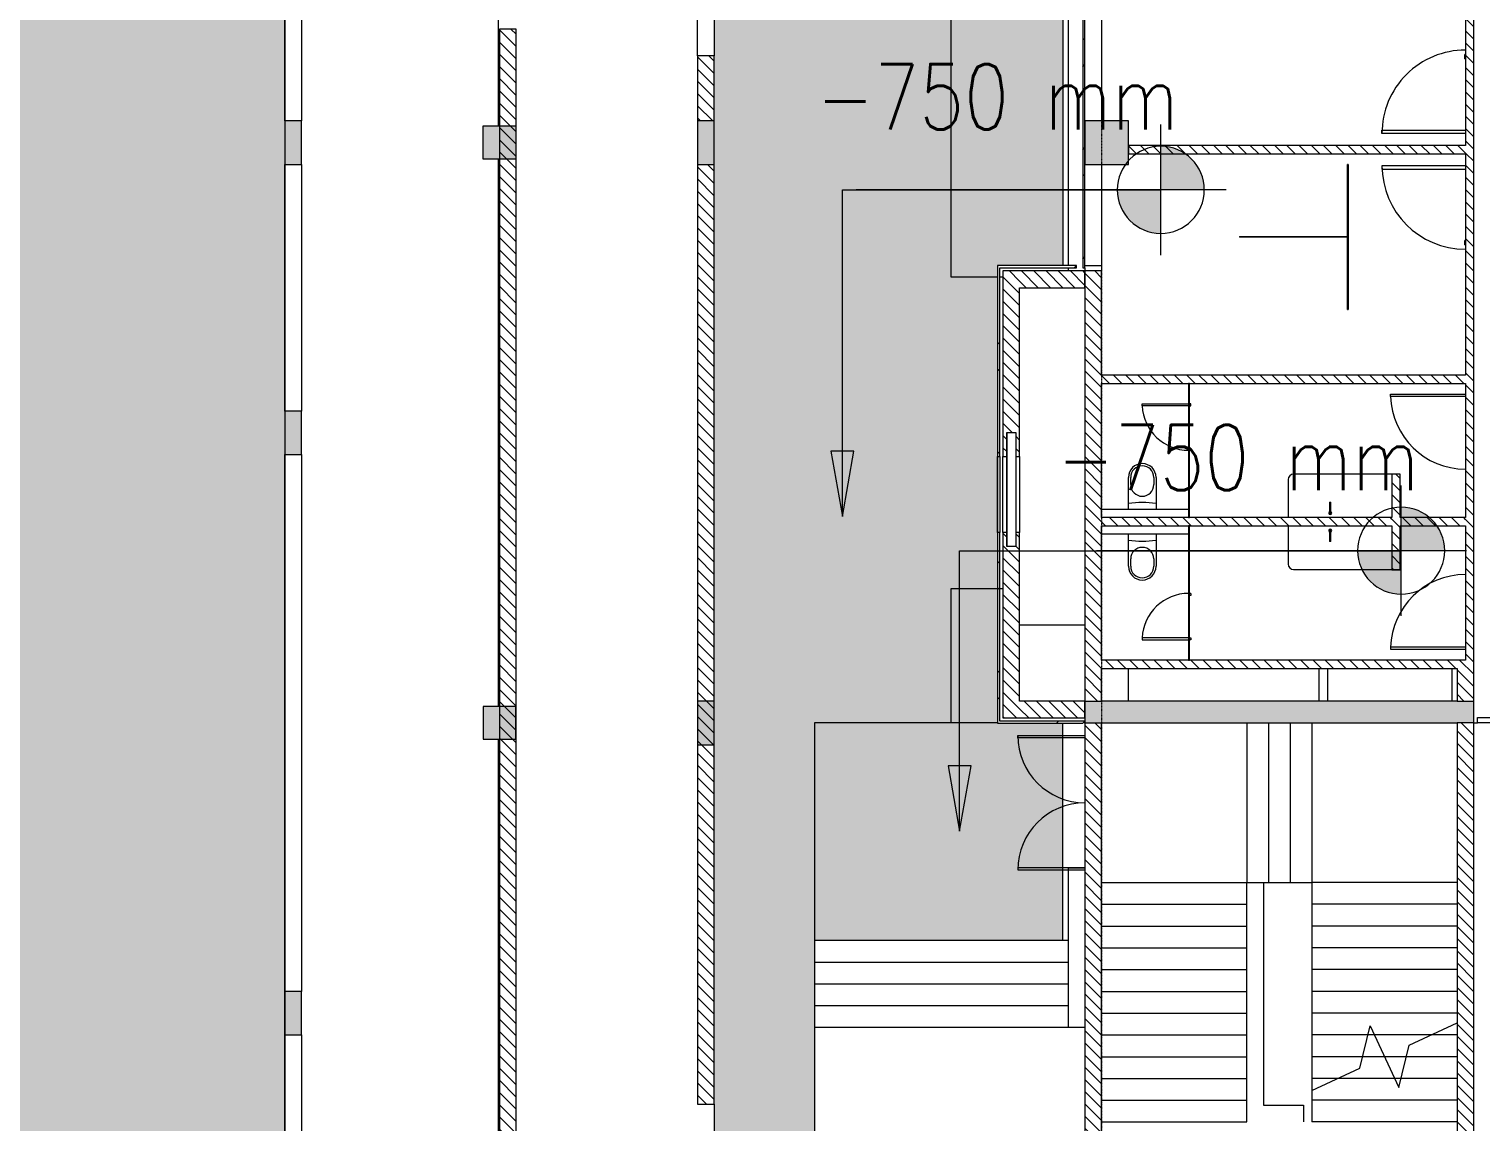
# Model space of a CAD drawing. Header units: millimetres. Extents: x -106145 to 154907, y -84585 to 152038.
# Drawn here: x 10833 to 30849, y 60235 to 75300 of the extents above; entities that cross this region are included whole.
import ezdxf

# ---------------------------------------------------------------- set-up
doc = ezdxf.new("R2010")
doc.units = ezdxf.units.MM
doc.linetypes.add('Cut Out Line _2_', pattern=[2, 1, -1])
doc.linetypes.add('Overhead', pattern=[3.96875, 2.38125, -1.5875])
for name, color, linetype, lineweight in [('A-ANNO-DIMS', 7, 'Continuous', 9), ('A-ANNO-DIMS-300', 7, 'Continuous', 9), ('A-DETL-MBND', 7, 'Continuous', 5), ('A-DOOR', 7, 'Continuous', 5), ('A-DOOR-FRAM', 7, 'Continuous', 9), ('A-FLOR', 7, 'Continuous', 5), ('A-FLOR-LEVL', 7, 'Continuous', 5), ('A-FLOR-PATT', 7, 'Continuous', 5), ('A-GLAZ', 7, 'Continuous', 5), ('A-GLAZ-CWMG', 7, 'Continuous', 5), ('A-WALL', 7, 'Continuous', 5), ('A-WALL-PATT', 7, 'Continuous', 5), ('G-ANNO-DIMS', 7, 'Continuous', 9), ('P-SANR-FIXT', 7, 'Continuous', 5), ('S-COLS', 7, 'Continuous', 5), ('S-STRS', 7, 'Continuous', 5), ('S-STRS-MBND', 7, 'Overhead', 5)]:
    doc.layers.add(name, color=color, linetype=linetype, lineweight=lineweight)
doc.layers.add('A-DETL', color=7, linetype='Continuous', lineweight=5, true_color=0x00a600)
doc.styles.add('RomanS', font='romans__.ttf', dxfattribs={"width": 0.8, "height": 1200})
doc.styles.add('RomanS_1', font='romans__.ttf', dxfattribs={"width": 0.8, "height": 900})
doc.dimstyles.new('Diagonal_-_4_mm_RomanS', dxfattribs={"dimscale": 304.8, "dimtxt": 1219.023462, "dimasz": 1.476378, "dimexe": 0.984252, "dimexo": 0.0625, "dimgap": 0.19685, "dimtad": 1, "dimdec": 0, "dimzin": 0, "dimdsep": 46, "dimtxsty": 'RomanS', "dimblk1": 'OBLIQUE', "dimblk2": 'OBLIQUE', "dimsah": 1, "dimcen": 0.09, "dimdle": 2.362205, "dimazin": 0, "dimtfac": 1, "dimtdec": 4, "dimtix": 1, "dimtmove": 0, "dimatfit": 3, "dimfxl": 2.362205, "dimfxlon": 1, "dimtvp": 1, "dimtolj": 1, "dimtzin": 0, "dimarcsym": 2})
pattern_1 = [(315, (0, 0), (84.18955, 84.18955), [])]
pattern_2 = [(45, (0, 0), (-754.342, 754.342), []), (45, (0, 1143), (-754.342, 754.342), [])]

# ---------------------------------------------------------------- blocks, each defined once
blk = doc.blocks.new('M_Concrete-Rectangular-Column - 230 x 600-3803971-Site Plan -MAIN')
at = {"layer": 'S-COLS', "true_color": 0xeaeaea}
blk.add_hatch(color=254, dxfattribs=at).paths.add_polyline_path([(-115, -300), (115, -300), (115, 300), (-115, 300)], flags=0)
at = {"layer": 'S-COLS', "color": 253, "true_color": 0xaaaaaa}
for p, q in [((115, 300), (-115, 300)), ((-115, 300), (-115, -300)), ((115, -300), (115, 300)), ((-115, -300), (115, -300))]:
    blk.add_line(p, q, dxfattribs=at)
blk = doc.blocks.new('M_Door-Passage-Small Slit Vision Panel_Type B - 1_25_Type B-13938696-Site Plan -MAIN')
at = {"layer": 'A-DOOR', "color": 254, "true_color": 0xdddddd}
for p, q in [((-514.125, -63.85), (-514.125, -71.85)), ((-454.125, -71.85), (-514.125, -71.85)), ((-454.125, -71.85), (-454.125, -63.85))]:
    blk.add_line(p, q, dxfattribs=at)
at = {"layer": 'A-DOOR', "color": 254, "lineweight": 9, "true_color": 0xdddddd}
for p, q in [((530, -1213.85), (530, -63.85)), ((575, -63.85), (575, -1213.85)), ((575, -1213.85), (530, -1213.85))]:
    blk.add_line(p, q, dxfattribs=at)
at = {"layer": 'A-DOOR', "color": 254, "true_color": 0xdddddd}
blk.add_arc((575, -63.85), 1150, 180, 270, dxfattribs=at)
blk = doc.blocks.new('M_Door-Passage-Small Slit Vision Panel_Type B - 1_25_Type B-13938695-Site Plan -MAIN')
at = {"layer": 'A-DOOR', "color": 254, "lineweight": 9, "true_color": 0xdddddd}
for p, q in [((575, 1213.85), (530, 1213.85)), ((530, 1213.85), (530, 63.85)), ((575, 63.85), (575, 1213.85))]:
    blk.add_line(p, q, dxfattribs=at)
at = {"layer": 'A-DOOR', "color": 254, "true_color": 0xdddddd}
for p, q in [((-514.125, 71.85), (-514.125, 63.85)), ((-514.125, 71.85), (-454.125, 71.85)), ((-454.125, 63.85), (-454.125, 71.85))]:
    blk.add_line(p, q, dxfattribs=at)
blk.add_arc((575, 63.85), 1150, 90, 180, dxfattribs=at)
blk = doc.blocks.new('DC_SglFl-W-Int - D 1_1-6638787-Site Plan -MAIN')
at = {"layer": 'A-DOOR', "color": 254, "lineweight": 9, "true_color": 0xdddddd}
for p, q in [((485, 57.5), (485, 1087.5)), ((485, 1087.5), (515, 1087.5)), ((515, 1087.5), (515, 57.5))]:
    blk.add_line(p, q, dxfattribs=at)
at = {"layer": 'A-DOOR', "color": 254, "true_color": 0xdddddd}
blk.add_arc((515, 57.5), 1030.4, 91.66834, 179.99094, dxfattribs=at)
blk = doc.blocks.new('DC_SglFl-W-Int - D 1_1-5257905-Site Plan -MAIN')
at = {"layer": 'A-DOOR', "color": 254, "lineweight": 9, "true_color": 0xdddddd}
for p, q in [((485, -57.5), (485, -1087.5)), ((515, -1087.5), (515, -57.5)), ((485, -1087.5), (515, -1087.5))]:
    blk.add_line(p, q, dxfattribs=at)
at = {"layer": 'A-DOOR', "color": 254, "true_color": 0xdddddd}
blk.add_arc((515, -57.5), 1030.4, 180.00906, 268.33166, dxfattribs=at)
blk = doc.blocks.new('DC_SglFl-W-Int - 0_6 toilet door-5533261-Site Plan -MAIN')
at = {"layer": 'A-DOOR', "color": 254, "lineweight": 9, "true_color": 0xdddddd}
for p, q in [((290, -6), (290, -646)), ((320, -646), (320, -6)), ((290, -646), (320, -646))]:
    blk.add_line(p, q, dxfattribs=at)
at = {"layer": 'A-DOOR', "color": 254, "true_color": 0xdddddd}
for start, end in [(177.3162, 178.9362), (180.0162, 267.3162)]:
    blk.add_arc((320, -6), 641, start, end, dxfattribs=at)
at = {"layer": 'A-DOOR-FRAM', "color": 254, "true_color": 0xdddddd}
for p, q in [((-320, 24), (-290, 24)), ((-320, 24), (-320, 6)), ((-290, 24), (-290, 6)), ((290, 24), (320, 24)), ((290, 6), (290, 24)), ((320, 24), (320, 6))]:
    blk.add_line(p, q, dxfattribs=at)
blk = doc.blocks.new('DC_SglFl-W-Int - 0_6 toilet door-5532951-Site Plan -MAIN')
at = {"layer": 'A-DOOR', "color": 254, "lineweight": 9, "true_color": 0xdddddd}
for p, q in [((290, 6), (290, 646)), ((290, 646), (320, 646)), ((320, 646), (320, 6))]:
    blk.add_line(p, q, dxfattribs=at)
at = {"layer": 'A-DOOR', "color": 254, "true_color": 0xdddddd}
for start, end in [(92.6838, 179.9838), (181.0638, 182.6838)]:
    blk.add_arc((320, 6), 641, start, end, dxfattribs=at)
at = {"layer": 'A-DOOR-FRAM', "color": 254, "true_color": 0xdddddd}
for p, q in [((-320, -24), (-320, -6)), ((-320, -24), (-290, -24)), ((-290, -24), (-290, -6)), ((290, -6), (290, -24)), ((290, -24), (320, -24)), ((320, -24), (320, -6))]:
    blk.add_line(p, q, dxfattribs=at)
blk = doc.blocks.new('TAPWARE_boiling-chilled_water_unit - HYTP-029-V44-Site Plan -MAIN')
at = {"layer": 'P-SANR-FIXT', "color": 254, "true_color": 0xdddddd}
for p, q in [((-10, -350), (10, -350)), ((0, -480), (0, -520)), ((0, -520), (0, -480))]:
    blk.add_line(p, q, dxfattribs=at)
for start, end in [(90, 270), (180, 195.3487), (225, 240.3487), (270, 90), (0, 45)]:
    blk.add_arc((0, -500), 20, start, end, dxfattribs=at)
for points in [[(-10, -350), (-10, -362), (-10, -385), (-10, -419), (-10, -453), (-10, -473), (-10, -483)], [(10, -483), (10, -473), (10, -453), (10, -419), (10, -385), (10, -362), (10, -350)], [(-10, -483), (-9, -482), (-8, -481), (-6, -481)], [(2, -480), (4, -480), (6, -481), (9, -482), (10, -483)]]:
    blk.add_open_spline(points, degree=3, dxfattribs=at)
blk = doc.blocks.new('TAPWARE_boiling-chilled_water_unit - HYTP-029-5775846-Site Plan -MAIN')
at = {"layer": 'P-SANR-FIXT', "color": 254, "true_color": 0xdddddd}
for p, q in [((0, 520), (0, 480)), ((0, 480), (0, 520)), ((10, 350), (-10, 350))]:
    blk.add_line(p, q, dxfattribs=at)
for start, end in [(90, 270), (164.6513, 180), (119.6513, 135), (270, 90), (315, 0)]:
    blk.add_arc((0, 500), 20, start, end, dxfattribs=at)
for points in [[(-6, 481), (-8, 481), (-9, 482), (-10, 483)], [(-10, 483), (-10, 473), (-10, 453), (-10, 419), (-10, 385), (-10, 362), (-10, 350)], [(10, 350), (10, 362), (10, 385), (10, 419), (10, 453), (10, 473), (10, 483)]]:
    blk.add_open_spline(points, degree=3, dxfattribs=at)
blk.add_open_spline([(10, 483), (8, 482), (6, 481), (3, 480), (2, 480)], degree=3, knots=[-1, -1, -1, -1, -0.7, -0.6, -0.6, -0.6, -0.6], dxfattribs=at)
blk = doc.blocks.new('22 4000 Toilet - Toto - CW763B w_FV4 - 22 4000 Toilet - Toto - CW763B w_FV4-5779779-Site Plan -MAIN')
at = {"layer": 'P-SANR-FIXT', "color": 254, "true_color": 0xdddddd}
for p, q in [((-190, -440), (-190, 0)), ((190, 0), (190, -440)), ((-160, -440), (-160, -340)), ((160, -340), (160, -440))]:
    blk.add_line(p, q, dxfattribs=at)
for centre, radius, start, end in [((0, 1105), 1200, 260.8891, 279.1109), ((0, -340), 160, 0, 180), ((0, -440), 190, 180, 360), ((0, -440), 160, 180, 0)]:
    blk.add_arc(centre, radius, start, end, dxfattribs=at)
blk = doc.blocks.new('Louver_window_family_object_4856 - Louver_window_1050 _ 9926-11688381-Site Plan -MAIN')
at = {"layer": 'A-GLAZ', "color": 253, "true_color": 0xaaaaaa}
for p, q in [((-855, -60), (-855, 63)), ((-855, 63), (720, 63)), ((720, 63), (720, -60)), ((-855, -63), (-855, -60)), ((-855, -60), (720, -60)), ((720, -63), (-855, -63)), ((720, -60), (720, -63))]:
    blk.add_line(p, q, dxfattribs=at)
blk = doc.blocks.new('Rectangular Mullion - 50 x 75mm-14849681-Site Plan -MAIN')
at = {"layer": 'A-GLAZ-CWMG', "color": 254, "true_color": 0xdddddd}
for p, q in [((30799, 65735), (30799, 65810)), ((30799, 65810), (30999, 65810)), ((30999, 65735), (30799, 65735))]:
    blk.add_line(p, q, dxfattribs=at)
blk = doc.blocks.new('DC_DdlFlPanelFire-Rated-eq w vision panel - FSD2 _2_0-12429109-Site Plan -MAIN')
at = {"layer": 'A-DOOR', "color": 253, "lineweight": 9, "true_color": 0xaaaaaa}
for p, q in [((-895, 1040), (-925, 1040)), ((-925, 1040), (-925, 115)), ((-895, 115), (-895, 1040)), ((895, 115), (895, 1040)), ((895, 1040), (925, 1040)), ((925, 1040), (925, 115))]:
    blk.add_line(p, q, dxfattribs=at)
at = {"layer": 'A-DOOR', "color": 253, "true_color": 0xaaaaaa}
for centre, start, end in [((-925, 115), 360, 90), ((925, 115), 90, 180)]:
    blk.add_arc(centre, 925, start, end, dxfattribs=at)
blk = doc.blocks.new('2022_11_09_AB BLOCKFACADE WITH CONTINOUS WINDOW_rvt-1-Site Plan -MAIN')
at = {"layer": 'A-WALL-PATT', "true_color": 0xd4d4d4}
h = blk.add_hatch(dxfattribs=at)
h.set_pattern_fill('FP_20', color=254, style=0, pattern_type=2)
h.set_pattern_definition(pattern_2)
h.paths.add_polyline_path([(25389, 72010), (25389, 81130), (25359, 81130), (25359, 72010)], flags=0)
at = {"layer": 'A-WALL-PATT', "true_color": 0xeaeaea}
h = blk.add_hatch(dxfattribs=at)
h.set_pattern_fill('FP_19', color=254, style=0, pattern_type=2)
h.set_pattern_definition(pattern_1)
h.paths.add_polyline_path([(30634, 73695), (30749, 73695), (30749, 76745), (30634, 76745), (30634, 74595)], flags=0)
h = blk.add_hatch(dxfattribs=at)
h.set_pattern_fill('FP_19', color=254, style=0, pattern_type=2)
h.set_pattern_definition(pattern_1)
h.paths.add_polyline_path([(17319, 59757), (17549, 59757), (17549, 75300), (17319, 75300), (17319, 63531)], flags=0)
h = blk.add_hatch(dxfattribs=at)
h.set_pattern_fill('FP_19', color=254, style=0, pattern_type=2)
h.set_pattern_definition(pattern_1)
h.paths.add_polyline_path([(20279, 60481), (20279, 73435), (20049, 73435), (20049, 60481)], flags=0)
h.paths.add_polyline_path([(20049, 74035), (20279, 74035), (20279, 74931), (20049, 74931)], flags=0)
h = blk.add_hatch(dxfattribs=at)
h.set_pattern_fill('FP_19', color=254, style=0, pattern_type=2)
h.set_pattern_definition(pattern_1)
h.paths.add_polyline_path([(30749, 73580), (30749, 73695), (25989, 73695), (25989, 73580), (30634, 73580)], flags=0)
h = blk.add_hatch(dxfattribs=at)
h.set_pattern_fill('FP_19', color=254, style=0, pattern_type=2)
h.set_pattern_definition(pattern_1)
h.paths.add_polyline_path([(30749, 70415), (30749, 73580), (30634, 73580), (30634, 70415)], flags=0)
at = {"layer": 'A-WALL-PATT', "true_color": 0xd4d4d4}
h = blk.add_hatch(dxfattribs=at)
h.set_pattern_fill('FP_20', color=254, style=0, pattern_type=2)
h.set_pattern_definition(pattern_2)
h.paths.add_polyline_path([(24214, 65730), (24214, 68360), (24184, 68360), (24184, 65730)], flags=0)
h.paths.add_polyline_path([(24214, 69410), (24214, 72040), (24184, 72040), (24184, 69410)], flags=0)
h = blk.add_hatch(dxfattribs=at)
h.set_pattern_fill('FP_20', color=254, style=0, pattern_type=2)
h.set_pattern_definition(pattern_2)
h.paths.add_polyline_path([(25274, 72010), (25274, 72040), (24214, 72040), (24214, 72010)], flags=0)
at = {"layer": 'A-WALL-PATT', "true_color": 0xeaeaea}
h = blk.add_hatch(dxfattribs=at)
h.set_pattern_fill('FP_19', color=254, style=0, pattern_type=2)
h.set_pattern_definition(pattern_1)
h.paths.add_polyline_path([(24489, 65805), (24487, 68360), (24437, 68360), (24437, 68165), (24311, 68165), (24311, 68360), (24259, 68360), (24259, 65805)], flags=0)
h.paths.add_polyline_path([(24259, 69410), (24311, 69410), (24314, 69740), (24437, 69740), (24437, 69410), (24489, 69410), (24489, 71965), (24259, 71965), (24259, 69524)], flags=0)
h = blk.add_hatch(dxfattribs=at)
h.set_pattern_fill('FP_19', color=254, style=0, pattern_type=2)
h.set_pattern_definition(pattern_1)
h.paths.add_polyline_path([(25389, 71735), (25389, 71965), (24489, 71965), (24489, 71735)], flags=0)
h = blk.add_hatch(dxfattribs=at)
h.set_pattern_fill('FP_19', color=254, style=0, pattern_type=2)
h.set_pattern_definition(pattern_1)
h.paths.add_polyline_path([(25619, 66035), (25619, 71965), (25389, 71965), (25389, 66035)], flags=0)
h = blk.add_hatch(dxfattribs=at)
h.set_pattern_fill('FP_19', color=254, style=0, pattern_type=2)
h.set_pattern_definition(pattern_1)
h.paths.add_polyline_path([(30634, 70415), (30634, 70530), (25619, 70530), (25619, 70415), (30263, 70415)], flags=0)
h = blk.add_hatch(dxfattribs=at)
h.set_pattern_fill('FP_19', color=254, style=0, pattern_type=2)
h.set_pattern_definition(pattern_1)
h.paths.add_polyline_path([(30749, 66600), (30749, 70415), (30634, 70415), (30634, 66600)], flags=0)
h = blk.add_hatch(dxfattribs=at)
h.set_pattern_fill('FP_19', color=254, style=0, pattern_type=2)
h.set_pattern_definition(pattern_1)
h.paths.add_polyline_path([(29619, 67850), (29734, 67850), (29734, 69165), (29619, 69165), (29619, 68450)], flags=0)
h = blk.add_hatch(dxfattribs=at)
h.set_pattern_fill('FP_19', color=254, style=0, pattern_type=2)
h.set_pattern_definition(pattern_1)
h.paths.add_polyline_path([(27112, 68450), (29619, 68450), (29619, 68565), (25619, 68565), (25619, 68450), (26831, 68450)], flags=0)
h.paths.add_polyline_path([(30634, 68450), (30634, 68565), (29734, 68565), (29734, 68450), (30263, 68450)], flags=0)
h = blk.add_hatch(dxfattribs=at)
h.set_pattern_fill('FP_19', color=254, style=0, pattern_type=2)
h.set_pattern_definition(pattern_1)
h.paths.add_polyline_path([(30519, 66485), (30519, 66600), (25619, 66600), (25619, 66485), (30263, 66485)], flags=0)
h = blk.add_hatch(dxfattribs=at)
h.set_pattern_fill('FP_19', color=254, style=0, pattern_type=2)
h.set_pattern_definition(pattern_1)
h.paths.add_polyline_path([(30519, 66035), (30749, 66035), (30749, 66600), (30519, 66600), (30519, 66297)], flags=0)
h = blk.add_hatch(dxfattribs=at)
h.set_pattern_fill('FP_19', color=254, style=0, pattern_type=2)
h.set_pattern_definition(pattern_1)
h.paths.add_polyline_path([(24489, 65805), (25389, 65805), (25389, 66035), (24489, 66035)], flags=0)
at = {"layer": 'A-WALL-PATT', "true_color": 0xcccccb}
for points in [[(25389, 65735), (25619, 65735), (25619, 66035), (25389, 66035), (25389, 65805)], [(25619, 65735), (30749, 65735), (30749, 66035), (25619, 66035)]]:
    blk.add_hatch(color=254, dxfattribs=at).paths.add_polyline_path(points, flags=0)
at = {"layer": 'A-WALL-PATT', "true_color": 0xd4d4d4}
h = blk.add_hatch(dxfattribs=at)
h.set_pattern_fill('FP_20', color=254, style=0, pattern_type=2)
h.set_pattern_definition(pattern_2)
h.paths.add_polyline_path([(25389, 65730), (25389, 65760), (24214, 65760), (24214, 65730), (25359, 65730)], flags=0)
at = {"layer": 'A-WALL-PATT', "true_color": 0xeaeaea}
h = blk.add_hatch(dxfattribs=at)
h.set_pattern_fill('FP_19', color=254, style=0, pattern_type=2)
h.set_pattern_definition(pattern_1)
h.paths.add_polyline_path([(25389, 53300), (25619, 53300), (25619, 65730), (25389, 65730), (25389, 53330)], flags=0)
h = blk.add_hatch(dxfattribs=at)
h.set_pattern_fill('FP_19', color=254, style=0, pattern_type=2)
h.set_pattern_definition(pattern_1)
h.paths.add_polyline_path([(30749, 58035), (30749, 65735), (30519, 65735), (30519, 58035)], flags=0)
at = {"layer": 'S-COLS', "true_color": 0xeaeaea}
for points in [[(17549, 73510), (17549, 73960), (17089, 73960), (17089, 73510)], [(25389, 73435), (25619, 73435), (25619, 74035), (25389, 74035)], [(25619, 73435), (25989, 73435), (25989, 74035), (25619, 74035), (25619, 73491)], [(17094, 65510), (17544, 65510), (17544, 65960), (17094, 65960)], [(20049, 65435), (20279, 65435), (20279, 66035), (20049, 66035)]]:
    blk.add_hatch(color=254, dxfattribs=at).paths.add_polyline_path(points, flags=0)
at = {"layer": 'A-DETL-MBND', "color": 9, "true_color": 0xc0cda1}
for p, q in [((23539, 75585), (23539, 71885)), ((23539, 71885), (24184, 71885)), ((24184, 67585), (23539, 67585)), ((23539, 67585), (23539, 65735))]:
    blk.add_line(p, q, dxfattribs=at)
at = {"layer": 'A-DETL-MBND', "color": 253, "true_color": 0xaaaaaa}
for p, q in [((24214, 71885), (24259, 71885)), ((24259, 67585), (24214, 67585))]:
    blk.add_line(p, q, dxfattribs=at)
at = {"layer": 'A-FLOR', "color": 253, "true_color": 0xaaaaaa}
for p, q in [((25159, 81130), (25159, 72040)), ((25159, 72010), (25159, 71965)), ((25389, 72010), (25389, 71965)), ((25389, 67085), (24489, 67085)), ((24184, 65735), (21659, 65735)), ((21659, 65735), (21659, 62735)), ((25389, 63735), (25159, 63735)), ((25159, 63735), (25159, 61535)), ((21659, 62735), (21659, 62435)), ((25159, 62735), (21659, 62735)), ((21659, 62435), (21659, 62135)), ((25159, 62435), (21659, 62435)), ((21659, 62135), (21659, 61835)), ((25159, 62135), (21659, 62135)), ((25159, 61835), (21659, 61835)), ((21659, 61835), (21659, 61535)), ((25389, 61535), (21659, 61535)), ((21659, 61535), (21659, 57135))]:
    blk.add_line(p, q, dxfattribs=at)
at = {"layer": 'A-FLOR', "color": 254, "true_color": 0xdddddd}
for p, q in [((25619, 72040), (25619, 71965)), ((28191, 69090), (28191, 68565)), ((29619, 69165), (28266, 69165)), ((28191, 68450), (28191, 67925)), ((28266, 67850), (29619, 67850)), ((25989, 66035), (25989, 66485)), ((25989, 66035), (25989, 66485)), ((30449, 66485), (30449, 66035)), ((30749, 65735), (30799, 65735))]:
    blk.add_line(p, q, dxfattribs=at)
for centre, start, end in [((28266, 69090), 90, 180), ((28266, 67925), 180, 270)]:
    blk.add_arc(centre, 75, start, end, dxfattribs=at)
at = {"layer": 'A-FLOR-LEVL', "color": 253, "true_color": 0xaaaaaa}
for p, q in [((17304, 73960), (17304, 80650)), ((17304, 65960), (17304, 73510)), ((14359, 58035), (14359, 66704)), ((17304, 57960), (17304, 65510)), ((20279, 60481), (20279, 56100))]:
    blk.add_line(p, q, dxfattribs=at)
at = {"layer": 'A-WALL', "color": 253, "lineweight": 18, "true_color": 0xaaaaaa}
for p, q in [((25359, 81130), (25359, 72010)), ((25389, 72010), (25389, 80010)), ((17319, 75300), (17319, 59757)), ((17549, 75300), (17319, 75300)), ((17549, 59757), (17549, 75300)), ((20049, 74931), (20049, 74035)), ((20279, 74931), (20049, 74931)), ((20279, 74035), (20279, 74931)), ((20049, 73435), (20049, 60481)), ((20279, 60481), (20279, 73435)), ((24184, 72040), (24184, 69410)), ((24214, 72040), (24184, 72040)), ((25274, 72040), (24214, 72040)), ((24214, 69410), (24214, 72010)), ((24214, 72010), (25274, 72010)), ((24259, 71965), (24259, 69410)), ((24489, 71965), (24259, 71965)), ((25389, 71965), (24489, 71965)), ((25274, 72010), (25274, 72040)), ((25359, 72010), (25389, 72010)), ((25619, 71965), (25389, 71965)), ((25389, 71965), (25389, 66035)), ((25389, 71735), (25389, 71965)), ((24489, 71735), (25389, 71735)), ((24489, 69410), (24489, 71735)), ((24184, 69410), (24214, 69410)), ((24259, 69410), (24311, 69410)), ((24437, 69410), (24489, 69410)), ((24184, 68360), (24184, 65730)), ((24214, 68360), (24184, 68360)), ((24214, 65760), (24214, 68360)), ((24259, 68360), (24259, 65805)), ((24311, 68360), (24259, 68360)), ((24489, 68360), (24437, 68360)), ((24489, 66035), (24489, 68360)), ((25389, 66035), (24489, 66035)), ((24184, 65730), (24214, 65730)), ((25389, 65760), (24214, 65760)), ((24214, 65730), (25359, 65730)), ((24259, 65805), (24489, 65805)), ((24489, 65805), (25389, 65805)), ((25389, 65805), (25389, 65735)), ((25389, 65730), (25389, 65760)), ((25389, 65735), (25619, 65735)), ((25619, 65730), (25389, 65730)), ((20049, 60481), (20279, 60481))]:
    blk.add_line(p, q, dxfattribs=at)
at = {"layer": 'A-WALL', "color": 253, "true_color": 0xaaaaaa}
for p, q in [((14359, 74035), (14359, 80500)), ((14589, 80500), (14589, 74035)), ((20049, 74931), (20049, 80500)), ((20279, 80500), (20279, 74931)), ((14359, 70035), (14359, 73435)), ((14589, 73435), (14589, 70035)), ((25389, 72040), (25619, 72040)), ((14359, 62035), (14359, 69435)), ((14589, 69435), (14589, 62035)), ((24184, 68360), (24184, 69410)), ((24214, 69410), (24214, 68360)), ((24259, 68360), (24259, 69410)), ((24489, 69410), (24489, 68360)), ((25389, 66035), (25389, 65805)), ((25389, 66035), (25619, 66035)), ((25389, 65805), (25389, 66035)), ((25389, 65730), (25389, 53330)), ((14359, 58035), (14359, 61435)), ((14589, 61435), (14589, 58035))]:
    blk.add_line(p, q, dxfattribs=at)
at = {"layer": 'A-WALL', "color": 254, "true_color": 0xdddddd}
for p, q in [((25619, 76745), (25619, 74035)), ((25989, 73695), (25989, 73580)), ((25619, 73435), (25619, 72040)), ((29007, 72441), (29007, 73435)), ((29019, 73435), (29007, 73435)), ((29019, 73435), (29019, 71435)), ((27519, 72441), (29007, 72441)), ((27519, 72441), (27519, 72429)), ((29007, 72429), (27519, 72429)), ((29007, 71435), (29007, 72429)), ((29007, 71435), (29019, 71435)), ((26831, 70415), (26819, 70415)), ((25619, 68680), (26819, 68680)), ((26819, 68565), (26831, 68565)), ((26819, 68335), (25619, 68335)), ((26831, 68450), (26819, 68450)), ((29743, 67841), (29619, 67841)), ((29743, 67841), (29743, 67850)), ((26819, 66600), (26831, 66600)), ((28619, 66035), (28619, 66485)), ((28734, 66485), (28734, 66035)), ((30519, 66035), (30749, 66035)), ((30749, 65735), (30519, 65735)), ((27849, 63535), (27849, 60465)), ((27849, 60465), (28404, 60465)), ((28404, 60465), (28404, 60235))]:
    blk.add_line(p, q, dxfattribs=at)
at = {"layer": 'A-WALL', "color": 254, "lineweight": 18, "true_color": 0xdddddd}
for p, q in [((30634, 76745), (30634, 73695)), ((30749, 73695), (30749, 76745)), ((30634, 73695), (25989, 73695)), ((30749, 73580), (30749, 73695)), ((25989, 73580), (30634, 73580)), ((30634, 73580), (30634, 70530)), ((30749, 70415), (30749, 73580)), ((25619, 70530), (25619, 71965)), ((30634, 70530), (25619, 70530)), ((25619, 68565), (25619, 70415)), ((25619, 70415), (26819, 70415)), ((26819, 70415), (26819, 68565)), ((26831, 70415), (30634, 70415)), ((26831, 68565), (26831, 70415)), ((30634, 70415), (30634, 68565)), ((30749, 66600), (30749, 70415)), ((29734, 69165), (29619, 69165)), ((29619, 69165), (29619, 68565)), ((29734, 68565), (29734, 69165)), ((26819, 68565), (25619, 68565)), ((29619, 68565), (26831, 68565)), ((30634, 68565), (29734, 68565)), ((25619, 66600), (25619, 68450)), ((25619, 68450), (26819, 68450)), ((26819, 68450), (26819, 66600)), ((26831, 66600), (26831, 68450)), ((26831, 68450), (29619, 68450)), ((29619, 68450), (29619, 67850)), ((29734, 67850), (29734, 68450)), ((29734, 68450), (30634, 68450)), ((30634, 68450), (30634, 66600)), ((29619, 67850), (29734, 67850)), ((26819, 66600), (25619, 66600)), ((25619, 66035), (25619, 66485)), ((25619, 66485), (30519, 66485)), ((30519, 66600), (26831, 66600)), ((30634, 66600), (30519, 66600)), ((30519, 66485), (30519, 66035)), ((30749, 66035), (30749, 66600)), ((30519, 66035), (25619, 66035)), ((30749, 65735), (30749, 66035)), ((25619, 65735), (30519, 65735)), ((25619, 56735), (25619, 65730)), ((30519, 65735), (30519, 58035)), ((30749, 58035), (30749, 65735))]:
    blk.add_line(p, q, dxfattribs=at)
at = {"layer": 'S-COLS', "color": 253, "true_color": 0xaaaaaa}
for p, q in [((17549, 73960), (17089, 73960)), ((17089, 73960), (17089, 73510)), ((17549, 73510), (17549, 73960)), ((25619, 74035), (25389, 74035)), ((25389, 74035), (25389, 73435)), ((17089, 73510), (17549, 73510)), ((25389, 73435), (25619, 73435)), ((17544, 65960), (17094, 65960)), ((17094, 65960), (17094, 65510)), ((17544, 65510), (17544, 65960)), ((20279, 66035), (20049, 66035)), ((20049, 66035), (20049, 65435)), ((20279, 65435), (20279, 66035)), ((17094, 65510), (17544, 65510)), ((20049, 65435), (20279, 65435))]:
    blk.add_line(p, q, dxfattribs=at)
at = {"layer": 'S-COLS', "color": 254, "true_color": 0xdddddd}
for p, q in [((25989, 74035), (25619, 74035)), ((25989, 73695), (25989, 74035)), ((25989, 73580), (25989, 73695)), ((25989, 73435), (25989, 73580)), ((25619, 73435), (25989, 73435))]:
    blk.add_line(p, q, dxfattribs=at)
at = {"layer": 'S-STRS', "color": 254, "true_color": 0xdddddd}
for p, q in [((25619, 65735), (25619, 65730)), ((27619, 65735), (27619, 63535)), ((27919, 65735), (27919, 63535)), ((28219, 65735), (28219, 63535)), ((28519, 65735), (28519, 63535)), ((25619, 63535), (27619, 63535)), ((27619, 63535), (27919, 63535)), ((27619, 63235), (27619, 63535)), ((27919, 63535), (28219, 63535)), ((28219, 63535), (28519, 63535)), ((30519, 63535), (28519, 63535)), ((28519, 63535), (28519, 63235)), ((25619, 63235), (27619, 63235)), ((27619, 62935), (27619, 63235)), ((28519, 63235), (28519, 62935)), ((30519, 63235), (28519, 63235)), ((25619, 62935), (27619, 62935)), ((27619, 62635), (27619, 62935)), ((28519, 62935), (28519, 62635)), ((30519, 62935), (28519, 62935)), ((25619, 62635), (27619, 62635)), ((27619, 62335), (27619, 62635)), ((28519, 62635), (28519, 62335)), ((30519, 62635), (28519, 62635)), ((25619, 62335), (27619, 62335)), ((27619, 62035), (27619, 62335)), ((28519, 62335), (28519, 62035)), ((30519, 62335), (28519, 62335)), ((25619, 62035), (27619, 62035)), ((27619, 61735), (27619, 62035)), ((28519, 62035), (28519, 61735)), ((30519, 62035), (28519, 62035)), ((25619, 61735), (27619, 61735)), ((27619, 61435), (27619, 61735)), ((28519, 61735), (28519, 61435)), ((30519, 61735), (28519, 61735)), ((25619, 61435), (27619, 61435)), ((27619, 61135), (27619, 61435)), ((28519, 61435), (28519, 61135)), ((29290, 61435), (28519, 61435)), ((29379, 61435), (29290, 61435)), ((30162, 61435), (29379, 61435)), ((30519, 61435), (30162, 61435)), ((25619, 61135), (27619, 61135)), ((27619, 60835), (27619, 61135)), ((28519, 61135), (28519, 60835)), ((29217, 61135), (28519, 61135)), ((29519, 61135), (29217, 61135)), ((29820, 61135), (29519, 61135)), ((30519, 61135), (29820, 61135)), ((25619, 60835), (27619, 60835)), ((27619, 60535), (27619, 60835)), ((28519, 60835), (28519, 60669)), ((28875, 60835), (28519, 60835)), ((28519, 60669), (28519, 60535)), ((29659, 60835), (28875, 60835)), ((29747, 60835), (29659, 60835)), ((30519, 60835), (29747, 60835)), ((25619, 60535), (27619, 60535)), ((27619, 60235), (27619, 60535)), ((28519, 60535), (28519, 60235)), ((30519, 60535), (28519, 60535)), ((25619, 60235), (27619, 60235)), ((30519, 60235), (28519, 60235))]:
    blk.add_line(p, q, dxfattribs=at)
at = {"layer": 'S-STRS', "color": 254, "linetype": 'Overhead', "true_color": 0xdddddd}
for p, q in [((27619, 65735), (27619, 63535)), ((27919, 65735), (27919, 63535)), ((28219, 65735), (28219, 63535)), ((28519, 65735), (28519, 63535)), ((25619, 63535), (27619, 63535)), ((30519, 63535), (28519, 63535)), ((25619, 63235), (27619, 63235)), ((30519, 63235), (28519, 63235)), ((25619, 62935), (27619, 62935)), ((30519, 62935), (28519, 62935)), ((25619, 62635), (27619, 62635)), ((30519, 62635), (28519, 62635)), ((25619, 62335), (27619, 62335)), ((30519, 62335), (28519, 62335)), ((25619, 62035), (27619, 62035)), ((30519, 62035), (28519, 62035)), ((25619, 61735), (27619, 61735)), ((30519, 61735), (28519, 61735)), ((25619, 61435), (27619, 61435)), ((29290, 61435), (28519, 61435)), ((29379, 61435), (29290, 61435)), ((30162, 61435), (29379, 61435)), ((30519, 61435), (30162, 61435)), ((25619, 61135), (27619, 61135)), ((29217, 61135), (28519, 61135)), ((29519, 61135), (29217, 61135)), ((29820, 61135), (29519, 61135)), ((30519, 61135), (29820, 61135)), ((25619, 60835), (27619, 60835)), ((28875, 60835), (28519, 60835)), ((29659, 60835), (28875, 60835)), ((29747, 60835), (29659, 60835)), ((30519, 60835), (29747, 60835)), ((25619, 60535), (27619, 60535)), ((30519, 60535), (28519, 60535)), ((25619, 60235), (27619, 60235)), ((30519, 60235), (28519, 60235))]:
    blk.add_line(p, q, dxfattribs=at)
at = {"layer": 'S-STRS-MBND', "color": 254, "linetype": 'Continuous', "true_color": 0xdddddd}
for p, q in [((29179, 60977), (29321, 61560)), ((29321, 61560), (29717, 60710)), ((29859, 61294), (30519, 61601)), ((29717, 60710), (29859, 61294)), ((28519, 60669), (29179, 60977))]:
    blk.add_line(p, q, dxfattribs=at)
at = {"layer": 'S-STRS-MBND', "color": 254, "true_color": 0xdddddd}
for p, q in [((29379, 61435), (29290, 61435)), ((29379, 61435), (29290, 61435)), ((30519, 61435), (30162, 61435)), ((30519, 61435), (30162, 61435)), ((29519, 61135), (29217, 61135)), ((29519, 61135), (29217, 61135)), ((30519, 61135), (29820, 61135)), ((30519, 61135), (29820, 61135)), ((30519, 61035), (30519, 60235)), ((28519, 60669), (28519, 60235)), ((29659, 60835), (28875, 60835)), ((29659, 60835), (28875, 60835)), ((30519, 60835), (29747, 60835)), ((30519, 60835), (29747, 60835)), ((30519, 60535), (28519, 60535)), ((30519, 60535), (28519, 60535)), ((30519, 60235), (28519, 60235)), ((30519, 60235), (28519, 60235))]:
    blk.add_line(p, q, dxfattribs=at)
at = {"color": 253, "lineweight": 5, "true_color": 0xaaaaaa}
for name, p, rotation in [('M_Door-Passage-Small Slit Vision Panel_Type B - 1_25_Type B-13938696-Site Plan -MAIN', (30698, 74435), 269.9999999999995), ('M_Door-Passage-Small Slit Vision Panel_Type B - 1_25_Type B-13938695-Site Plan -MAIN', (30698, 72840), 89.99999999999952), ('DC_SglFl-W-Int - D 1_1-6638787-Site Plan -MAIN', (30691, 69750), 89.99999999999953), ('DC_SglFl-W-Int - 0_6 toilet door-5532951-Site Plan -MAIN', (26825, 69815), 89.99999999999955), ('M_Concrete-Rectangular-Column - 230 x 600-3803971-Site Plan -MAIN', (14474, 69735), 4.829673078902934e-06), ('Louver_window_family_object_4856 - Louver_window_1050 _ 9926-11688381-Site Plan -MAIN', (24374, 68885), 269.9999999999999), ('22 4000 Toilet - Toto - CW763B w_FV4 - 22 4000 Toilet - Toto - CW763B w_FV4-5779779-Site Plan -MAIN', (26180, 68680), 180), ('DC_SglFl-W-Int - D 1_1-5257905-Site Plan -MAIN', (30691, 67265), 269.9999999999995), ('DC_SglFl-W-Int - 0_6 toilet door-5533261-Site Plan -MAIN', (26825, 67200), 269.9999999999995), ('DC_DdlFlPanelFire-Rated-eq w vision panel - FSD2 _2_0-12429109-Site Plan -MAIN', (25504, 64635), 90.000004825659), ('M_Concrete-Rectangular-Column - 230 x 600-3803971-Site Plan -MAIN', (14474, 61735), 4.829673078902934e-06)]:
    blk.add_blockref(name, p, dxfattribs=dict(at, rotation=rotation))
for name, p in [('M_Concrete-Rectangular-Column - 230 x 600-3803971-Site Plan -MAIN', (14474, 73735)), ('M_Concrete-Rectangular-Column - 230 x 600-3803971-Site Plan -MAIN', (20164, 73735)), ('TAPWARE_boiling-chilled_water_unit - HYTP-029-V44-Site Plan -MAIN', (28771, 69128)), ('22 4000 Toilet - Toto - CW763B w_FV4 - 22 4000 Toilet - Toto - CW763B w_FV4-5779779-Site Plan -MAIN', (26180, 68335)), ('TAPWARE_boiling-chilled_water_unit - HYTP-029-5775846-Site Plan -MAIN', (28771, 67887)), ('Rectangular Mullion - 50 x 75mm-14849681-Site Plan -MAIN', (0, 0))]:
    blk.add_blockref(name, p, dxfattribs=at)
blk = doc.blocks.new('Spot Elevations - M_Spot Elevation - Target Filled-23738-Site Plan -MAIN')
at = {"layer": 'G-ANNO-DIMS'}
h = blk.add_hatch(color=256, dxfattribs=at)
edge = h.paths.add_edge_path(flags=0)
edge.add_line((0, 0), (-2, 0))
edge.add_arc((0, 0), 2, 90, 180, ccw=False)
edge.add_line((0, 2), (0, 0))
h = blk.add_hatch(color=256, dxfattribs=at)
edge = h.paths.add_edge_path(flags=0)
edge.add_line((0, 0), (2, 0))
edge.add_arc((0, 0), 2, 270, 360, ccw=False)
edge.add_line((0, -2), (0, 0))
for p, q in [((0, -3), (0, 3)), ((-3, 0), (14, 0))]:
    blk.add_line(p, q, dxfattribs=at)
blk.add_circle((0, 0), 2, dxfattribs=at)
blk = doc.blocks.new('DIMBLOCK32-Site Plan -MAIN')
at = {"layer": 'A-ANNO-DIMS-300', "transparency": 16777216}
for p, q in [((-65455, 47706), (79278, 131267)), ((79014, 130283), (78504, 131167)), ((78654, 130907), (79014, 130283)), ((-64471, 47442), (-64981, 48325)), ((-64831, 48066), (-64471, 47442))]:
    blk.add_line(p, q, dxfattribs=at)
at = {"layer": 'A-ANNO-DIMS-300', "lineweight": 35, "transparency": 16777216}
for p, q in [((78654, 130907), (78737, 131214)), ((78654, 130907), (78572, 130600)), ((-64831, 48066), (-64749, 48373)), ((-64831, 48066), (-64914, 47758))]:
    blk.add_line(p, q, dxfattribs=at)
at = {"layer": 'A-ANNO-DIMS-300', "color": 0, "transparency": 16777216, "insert": (3725, 89578), "char_height": 1200, "width": 6511.94, "attachment_point": 1, "rotation": 30, "line_spacing_factor": 0.983083, "style": 'RomanS'}
blk.add_mtext('165683', dxfattribs=at)
blk = doc.blocks.new('_Oblique')
at = {"color": 0, "linetype": 'ByBlock', "lineweight": -2}
blk.add_line((-0.5, -0.5), (0.5, 0.5), dxfattribs=at)

msp = doc.modelspace()

# ---------------------------------------------------------------- block references
at = {"lineweight": 5}
msp.add_blockref('2022_11_09_AB BLOCKFACADE WITH CONTINOUS WINDOW_rvt-1-Site Plan -MAIN', (0, 0), dxfattribs=at)

# ---------------------------------------------------------------- next in the draw order: hatches: boundary and pattern name
at = {"layer": 'A-FLOR-PATT', "true_color": 0x808080}
h = msp.add_hatch(dxfattribs=at)
h.set_pattern_fill('FP_5', color=8, style=0, pattern_type=2)
h.set_pattern_definition([(0, (0, 0), (1219.2, 304.8), [100.584, -813.816, 100.584, -813.816, -4876.8]), (0, (0, 0), (1219.2, 304.8), [-1828.8, 100.584, -1728.216, 100.584, -813.816, -2133.6]), (0, (0, 0), (1219.2, 304.8), [-4572, 100.584, -509.016, 100.584, -1423.416]), (120, (457.2, 152.4), (-873.56454, 903.4582), [100.584, -813.816, 100.584, -813.816, -4876.8]), (120, (457.2, 152.4), (-873.56454, 903.4582), [-1828.8, 100.584, -1728.216, 100.584, -813.816, -2133.6]), (120, (457.2, 152.4), (-873.56454, 903.4582), [-4572, 100.584, -509.016, 100.584, -1423.416]), (240, (609.6, 762), (-345.63546, -1208.2582), [100.584, -813.816, 100.584, -813.816, -4876.8]), (240, (609.6, 762), (-345.63546, -1208.2582), [-1828.8, 100.584, -1728.216, 100.584, -813.816, -2133.6]), (240, (609.6, 762), (-345.63546, -1208.2582), [-4572, 100.584, -509.016, 100.584, -1423.416])])
h.paths.add_polyline_path([(24183.75, 86830), (24183.74, 86830), (23961.54, 86632.65)], flags=0)
h.paths.add_polyline_path([(13688.07, 53330), (14358.73, 53330), (14361.51, 81970.46), (14364.69, 82051.43), (14382.5, 82201.92), (14412.07, 82350.55), (14453.2, 82496.41), (14509.77, 82647.52), (14569.1, 82776.2), (14667.02, 82944.16), (14740.7, 83051.38), (14821.16, 83153.44), (14924.02, 83264.72), (15035.3, 83367.59), (15154.31, 83461.41), (15280.32, 83545.6), (15412.54, 83619.65), (15559.97, 83686.71), (15692.34, 83735.54), (15871.41, 83783.29), (16008.93, 83808.86), (16148.35, 83824.49), (16288.74, 83830), (18348.74, 83830), (18500.17, 83824.05), (18650.66, 83806.24), (18799.29, 83776.68), (18945.14, 83735.54), (19087.32, 83683.09), (19224.94, 83619.65), (19392.9, 83521.72), (19500.12, 83448.04), (19602.17, 83367.59), (19713.46, 83264.72), (19816.32, 83153.44), (19910.14, 83034.43), (20003.28, 82892.44), (20068.38, 82776.2), (20131.83, 82638.58), (20184.28, 82496.41), (20232.02, 82317.33), (20257.59, 82179.81), (20273.22, 82040.39), (20278.74, 81900), (20278.75, 53330), (25083.74, 53330), (25083.74, 57135.05), (21658.74, 57135.05), (21658.74, 62735.05), (25083.74, 62735.05), (25083.74, 65730), (24183.75, 65730), (24183.75, 72040), (25083.74, 72040), (25083.74, 81130), (24183.75, 81130), (24183.75, 82340), (25083.74, 82340), (25083.74, 86830), (24183.75, 86830), (24183.74, 90940), (27768.75, 90940), (27768.75, 90040), (32943.74, 90040), (32943.74, 90940), (34153.74, 90940), (34153.74, 90040), (40783.74, 90040), (40783.74, 90940), (41993.74, 90940), (41993.74, 90040), (47893.75, 90040), (47893.75, 90940.01), (48128.75, 90940.01), (48128.75, 92635), (57188.75, 92635), (57191.32, 110941.22), (57194.78, 111070.03), (57212.85, 111299.42), (57242.92, 111527.72), (57284.9, 111754.18), (57338.67, 111978.16), (57388.75, 112150.76), (57388.75, 113238.12), (-14611.25, 71668.9), (-14611.25, 70801.76), (10593.75, 85440.05), (10593.75, 69340.05), (-13725.75, 69340.05), (-13725.75, 69045.75), (-14611.25, 69045.75), (-14611.25, 68865), (-4520.55, 68865), (-4520.55, 66940.05), (-836.25, 66940.05), (-836.25, 65965.05), (6183.75, 65965.05), (6183.75, 66940.05), (10593.75, 66940.05), (10593.75, 64090.05), (9618.75, 64090.05), (9618.75, 53330), (13459.58, 53330)], flags=0)
h.paths.add_polyline_path([(10518.75, 64120.05), (10563.75, 64120.05), (10563.75, 66910.05), (6213.75, 66910.05), (6213.75, 65965.05), (6258.75, 65965.05), (6258.74, 66865.05), (10518.75, 66865.05), (10518.75, 64165.05), (9618.75, 64165.05), (9618.75, 64120.05), (10288.75, 64120.05)], flags=0)
h.paths.add_polyline_path([(10079.95, 64395.05), (10288.75, 64395.05), (10288.75, 65505), (9388.76, 65505), (9388.76, 64395.05), (9618.75, 64395.05)], flags=0)
h.paths.add_polyline_path([(9388.77, 65735), (10288.75, 65735), (10288.75, 66635.05), (6488.75, 66635.05), (6488.75, 65735.05), (9388.76, 65735)], flags=0)
h.paths.add_polyline_path([(-4820.55, 65735.05), (-1141.25, 65735.05), (-1141.25, 66635.05), (-5191.25, 66635.05), (-5191.25, 65735.05), (-5121.25, 65735.05)], flags=0)
h.paths.add_polyline_path([(-911.25, 65965.05), (-866.25, 65965.05), (-866.25, 66910.05), (-4520.55, 66910.05), (-4520.55, 66865.05), (-911.25, 66865.05), (-911.25, 66635.05)], flags=0)
h.paths.add_polyline_path([(32363.12, 93340), (27982.76, 93340), (27982.76, 95337.81), (53776.48, 110258.48), (53444.66, 110833.21), (54228.5, 111285.76), (54559.94, 110711.69), (55182.76, 111071.96), (55182.76, 93340), (35547.84, 93340)], flags=0)
h.paths.add_polyline_path([(52737.25, 109658.48), (52405.43, 110233.21), (53189.27, 110685.76), (53520.71, 110111.69), (53367.05, 110022.8)], flags=0)
at = {"layer": 'G-ANNO-DIMS'}
for points in [[(22045.62, 68583.06), (22204.31, 69483.06), (21886.92, 69483.06)], [(23661.67, 64244.85), (23820.36, 65144.85), (23502.97, 65144.85)]]:
    msp.add_hatch(color=256, dxfattribs=at).paths.add_polyline_path(points, flags=0)

# ---------------------------------------------------------------- next in the draw order: linework, layer by layer
at = {"layer": 'A-DETL', "color": 8, "linetype": 'Cut Out Line _2_', "true_color": 0x808080}
msp.add_line((25618.75, 89505), (25618.75, 53270), dxfattribs=at)
at = {"layer": 'A-FLOR', "color": 73, "true_color": 0xa3b675}
msp.add_line((14358.74, 81100), (14358.74, 56100.01), dxfattribs=at)
at = {"layer": 'A-FLOR', "color": 67, "true_color": 0x6d7a4e}
msp.add_line((25083.74, 81130), (25083.74, 72040), dxfattribs=at)
at = {"layer": 'A-FLOR', "color": 65, "true_color": 0x8d9d65}
for p, q in [((25083.74, 72040), (24183.75, 72040)), ((24183.75, 72040), (24183.75, 65735.05))]:
    msp.add_line(p, q, dxfattribs=at)
at = {"layer": 'A-FLOR'}
msp.add_line((25083.74, 62735.05), (25083.74, 65730), dxfattribs=at)
at = {"layer": 'G-ANNO-DIMS'}
for p, q in [((22045.62, 73083.32), (26434.76, 73083.32)), ((22045.62, 68583.06), (22045.62, 73083.32)), ((22204.31, 69483.06), (21886.92, 69483.06)), ((21886.92, 69483.06), (22045.62, 68583.06)), ((22045.62, 68583.06), (22204.31, 69483.06)), ((23661.67, 68109.81), (29748.98, 68109.81)), ((23661.67, 64244.85), (23661.67, 68109.81)), ((23820.36, 65144.85), (23502.97, 65144.85)), ((23502.97, 65144.85), (23661.67, 64244.85)), ((23661.67, 64244.85), (23820.36, 65144.85))]:
    msp.add_line(p, q, dxfattribs=at)

# ---------------------------------------------------------------- next in the draw order: block references
at = {"layer": 'G-ANNO-DIMS', "extrusion": (0, 0, -1), "xscale": 299.9999999999997, "yscale": 299.9999999999997, "zscale": 299.9999999999997}
for p in [(-26434.76, 73083.32), (-29748.98, 68109.81)]:
    msp.add_blockref('Spot Elevations - M_Spot Elevation - Target Filled-23738-Site Plan -MAIN', p, dxfattribs=at)

# ---------------------------------------------------------------- next in the draw order: texts
at = {"layer": 'G-ANNO-DIMS', "char_height": 900, "width": 6823.7169, "attachment_point": 1, "line_spacing_factor": 0.983083, "style": 'RomanS_1'}
for insert in [(21686.55, 74816.72), (25000.76, 69843.21)]:
    msp.add_mtext('-750 mm', dxfattribs=dict(at, insert=insert))

# ---------------------------------------------------------------- next in the draw order: dimensions: what is measured, and where the dimension line sits
at = {"layer": 'A-ANNO-DIMS'}
dim = msp.add_linear_dim(base=(78654.26, 130907.03), p1=(-64471.28, 47442.07), p2=(79014.26, 130283.49), angle=30, dimstyle='Diagonal_-_4_mm_RomanS', override={"dimpost": '<>', "dimfxl": 165682.835536}, dxfattribs=at)
dim.commit()
dim.dimension.update_dxf_attribs({"geometry": 'DIMBLOCK32-Site Plan -MAIN', "text_midpoint": (6578.73, 90062.68)})

doc.saveas('drawing.dxf')
